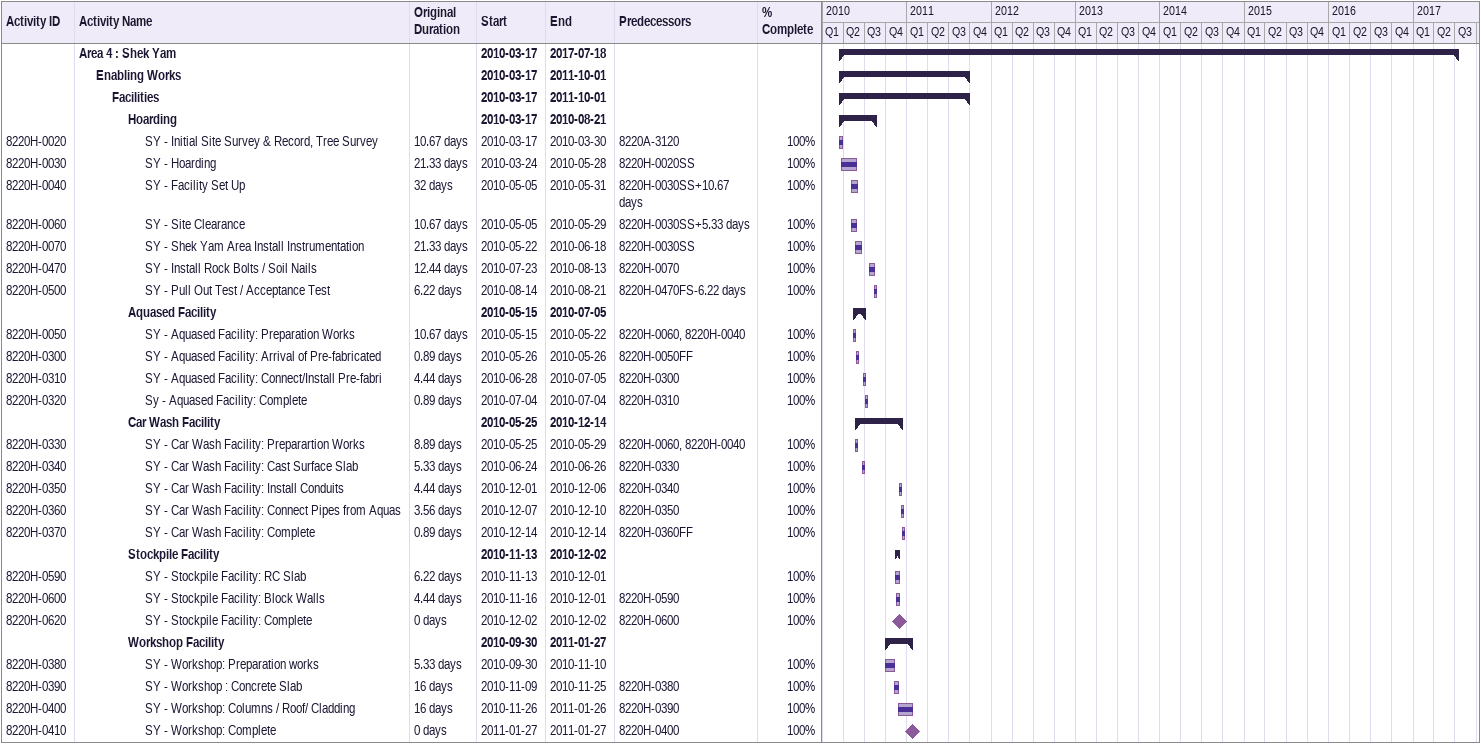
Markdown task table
| ID | Level | Task | Original duration | Start | Finish | Predecessors | % complete |
|---|---|---|---|---|---|---|---|
|  | 1 | **Area 4 : Shek Yam** |  | 2010-03-17 | 2017-07-18 |  |  |
|  | 2 | **Enabling Works** |  | 2010-03-17 | 2011-10-01 |  |  |
|  | 3 | **Facilities** |  | 2010-03-17 | 2011-10-01 |  |  |
|  | 4 | **Hoarding** |  | 2010-03-17 | 2010-08-21 |  |  |
| 8220H-0020 | 5 | SY - Initial Site Survey & Record, Tree Survey | 10.67d | 2010-03-17 | 2010-03-30 | 8220A-3120 | 100 |
| 8220H-0030 | 5 | SY - Hoarding | 21.33d | 2010-03-24 | 2010-05-28 | 8220H-0020SS | 100 |
| 8220H-0040 | 5 | SY - Facility Set Up | 32d | 2010-05-05 | 2010-05-31 | 8220H-0030SS+10.67d | 100 |
| 8220H-0060 | 5 | SY - Site Clearance | 10.67d | 2010-05-05 | 2010-05-29 | 8220H-0030SS+5.33d | 100 |
| 8220H-0070 | 5 | SY - Shek Yam Area Install Instrumentation | 21.33d | 2010-05-22 | 2010-06-18 | 8220H-0030SS | 100 |
| 8220H-0470 | 5 | SY - Install Rock Bolts / Soil Nails | 12.44d | 2010-07-23 | 2010-08-13 | 8220H-0070 | 100 |
| 8220H-0500 | 5 | SY - Pull Out Test / Acceptance Test | 6.22d | 2010-08-14 | 2010-08-21 | 8220H-0470FS-6.22d | 100 |
|  | 4 | **Aquased Facility** |  | 2010-05-15 | 2010-07-05 |  |  |
| 8220H-0050 | 5 | SY - Aquased Facility: Preparation Works | 10.67d | 2010-05-15 | 2010-05-22 | 8220H-0060, 8220H-0040 | 100 |
| 8220H-0300 | 5 | SY - Aquased Facility: Arrival of Pre-fabricated | 0.89d | 2010-05-26 | 2010-05-26 | 8220H-0050FF | 100 |
| 8220H-0310 | 5 | SY - Aquased Facility: Connect/Install Pre-fabri | 4.44d | 2010-06-28 | 2010-07-05 | 8220H-0300 | 100 |
| 8220H-0320 | 5 | Sy - Aquased Facility: Complete | 0.89d | 2010-07-04 | 2010-07-04 | 8220H-0310 | 100 |
|  | 4 | **Car Wash Facility** |  | 2010-05-25 | 2010-12-14 |  |  |
| 8220H-0330 | 5 | SY - Car Wash Facility: Preparartion Works | 8.89d | 2010-05-25 | 2010-05-29 | 8220H-0060, 8220H-0040 | 100 |
| 8220H-0340 | 5 | SY - Car Wash Facility: Cast Surface Slab | 5.33d | 2010-06-24 | 2010-06-26 | 8220H-0330 | 100 |
| 8220H-0350 | 5 | SY - Car Wash Facility: Install Conduits | 4.44d | 2010-12-01 | 2010-12-06 | 8220H-0340 | 100 |
| 8220H-0360 | 5 | SY - Car Wash Facility: Connect Pipes from Aquas | 3.56d | 2010-12-07 | 2010-12-10 | 8220H-0350 | 100 |
| 8220H-0370 | 5 | SY - Car Wash Facility: Complete | 0.89d | 2010-12-14 | 2010-12-14 | 8220H-0360FF | 100 |
|  | 4 | **Stockpile Facility** |  | 2010-11-13 | 2010-12-02 |  |  |
| 8220H-0590 | 5 | SY - Stockpile Facility: RC Slab | 6.22d | 2010-11-13 | 2010-12-01 |  | 100 |
| 8220H-0600 | 5 | SY - Stockpile Facility: Block Walls | 4.44d | 2010-11-16 | 2010-12-01 | 8220H-0590 | 100 |
| 8220H-0620 | 5 | SY - Stockpile Facility: Complete | 0d | 2010-12-02 | 2010-12-02 | 8220H-0600 | 100 |
|  | 4 | **Workshop Facility** |  | 2010-09-30 | 2011-01-27 |  |  |
| 8220H-0380 | 5 | SY - Workshop: Preparation works | 5.33d | 2010-09-30 | 2010-11-10 |  | 100 |
| 8220H-0390 | 5 | SY - Workshop : Concrete Slab | 16d | 2010-11-09 | 2010-11-25 | 8220H-0380 | 100 |
| 8220H-0400 | 5 | SY - Workshop: Columns / Roof/ Cladding | 16d | 2010-11-26 | 2011-01-26 | 8220H-0390 | 100 |
| 8220H-0410 | 5 | SY - Workshop: Complete | 0d | 2011-01-27 | 2011-01-27 | 8220H-0400 | 100 |
